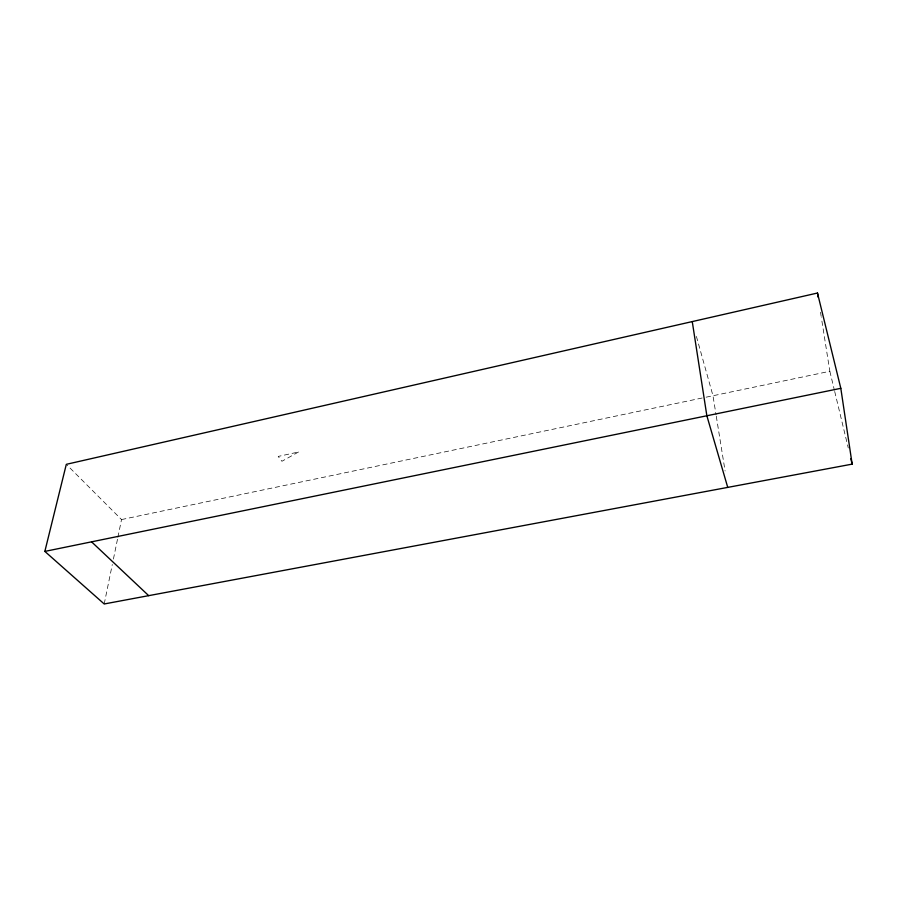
<?xml version="1.0" encoding="UTF-8"?>
<svg xmlns="http://www.w3.org/2000/svg" width="897" height="897" viewBox="0 0 897 897"><rect width="100%" height="100%" fill="white"/><g stroke="black" fill="none" stroke-linecap="round" stroke-linejoin="round"><path stroke-width="0.67" stroke-dasharray="4.49 3.36" d="M104.209 603.973L112.304 564.493M113.426 559.044L117.619 538.626M117.888 537.258L121.521 519.565L67.297 465.319M121.521 519.565L704.773 397.461M706.141 397.18L829.837 371.28L821.383 317.74M696.408 336.42L712.98 395.745L716.064 414.896M829.837 371.28L834.367 390.117M834.692 391.462L848.27 447.984M716.288 416.264L725.09 470.981M820.52 312.257L821.17 316.372M298.499 452.01L281.916 461.282L278.205 456.427L298.499 452.01"/><path stroke-width="1.35" d="M44.85 551.408L66.311 464.332L817.481 293.027L840.814 388.323L852.15 464.13L104.209 603.973L44.85 551.408L840.814 388.323M91.572 541.844L148.689 595.653M727.736 487.396L706.858 415.771L692.26 321.586M850.861 458.748L852.15 464.13M817.481 293.027L818.131 297.154"/></g></svg>
